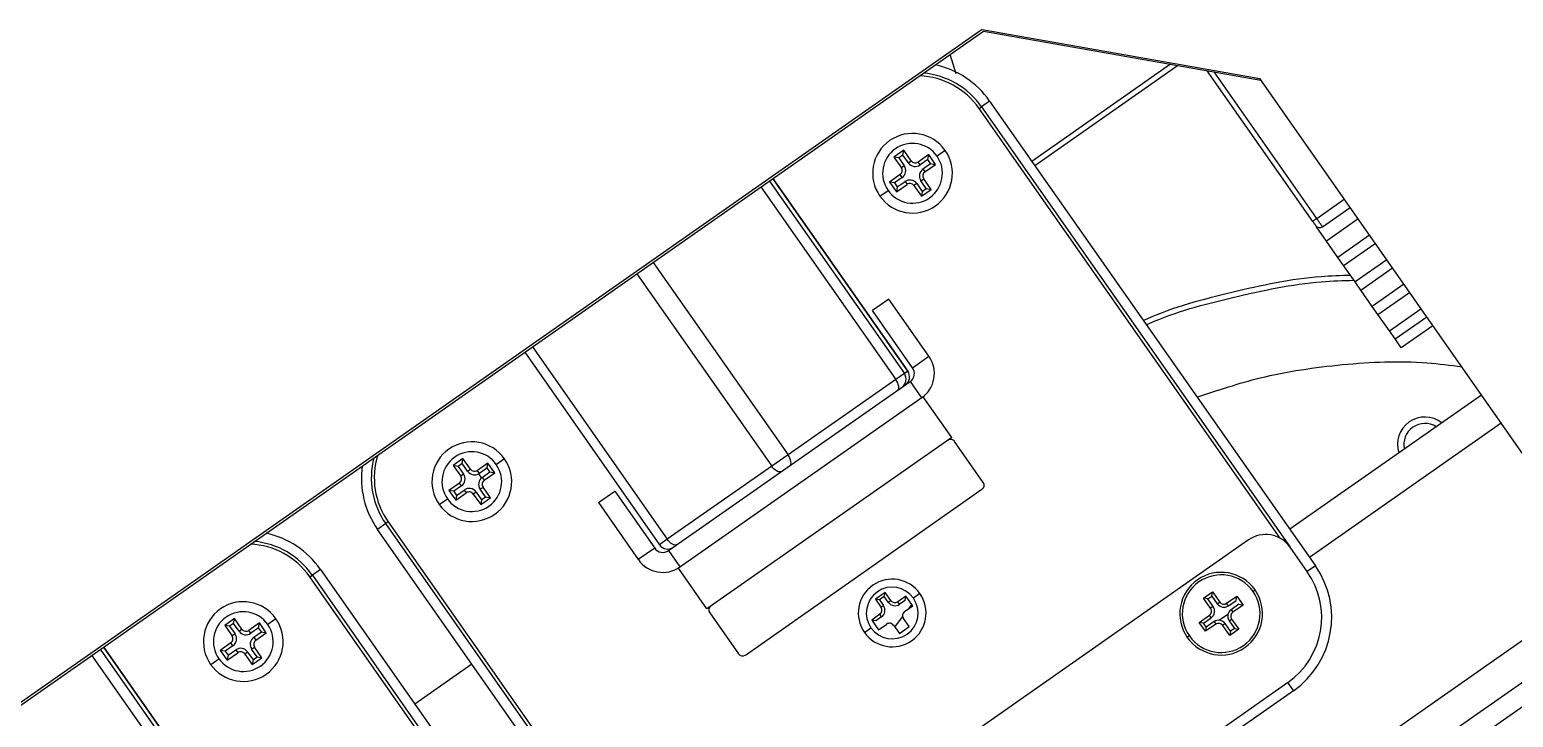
# Model space of a CAD drawing. Header units: millimetres. Extents: x 152904052 to 153933663, y 538271515 to 539240469.
# Drawn here: x 153465637.5 to 153465786.4, y 538578883.5 to 538578952.6 of the extents above; entities that cross this region are included whole.
import ezdxf

# ---------------------------------------------------------------- set-up
doc = ezdxf.new("R2010")
doc.units = ezdxf.units.MM
doc.layers.add('POWR', color=5, linetype='Continuous')

msp = doc.modelspace()

# ---------------------------------------------------------------- linework, layer by layer
at = {"layer": 'POWR', "color": 7}
for p, q in [((153465733.09, 538578952.61), (153465602.02, 538578860.84)), ((153465602.14, 538578860.67), (153465733.2, 538578952.45)), ((153465733.09, 538578952.61), (153465760.94, 538578947.7)), ((153465733.2, 538578952.45), (153465761.06, 538578947.54)), ((153465730.47, 538578948.18), (153465729.87, 538578950.11)), ((153465752, 538578949.13), (153465738.08, 538578939.38)), ((153465738.36, 538578938.97), (153465752.7, 538578949.01)), ((153465766.26, 538578933.35), (153465755.66, 538578948.49)), ((153465766.67, 538578933.64), (153465756.35, 538578948.36)), ((153465841.24, 538578833.02), (153465760.94, 538578947.7)), ((153465733.83, 538578945.44), (153465733.02, 538578944.87)), ((153465733.83, 538578945.44), (153465766.53, 538578898.75)), ((153465732.77, 538578944.7), (153465733.02, 538578944.87)), ((153465762.99, 538578901.53), (153465732.77, 538578944.7)), ((153465733.02, 538578944.87), (153465763.99, 538578900.63)), ((153465725.21, 538578940.5), (153465724.23, 538578939.81)), ((153465724.23, 538578939.81), (153465724.97, 538578938.75)), ((153465724.72, 538578939.73), (153465724.23, 538578939.81)), ((153465725.12, 538578940.01), (153465724.72, 538578939.73)), ((153465724.72, 538578939.73), (153465725.26, 538578938.95)), ((153465725.12, 538578940.01), (153465725.21, 538578940.5)), ((153465725.67, 538578939.24), (153465725.12, 538578940.01)), ((153465725.95, 538578939.44), (153465725.21, 538578940.5)), ((153465725.67, 538578939.24), (153465725.95, 538578939.44)), ((153465727.72, 538578940.06), (153465726.65, 538578939.31)), ((153465726.85, 538578939.03), (153465726.65, 538578939.31)), ((153465727.63, 538578939.57), (153465726.85, 538578939.03)), ((153465727.63, 538578939.57), (153465727.72, 538578940.06)), ((153465727.91, 538578939.16), (153465727.63, 538578939.57)), ((153465728.4, 538578939.08), (153465727.72, 538578940.06)), ((153465729.37, 538578940.49), (153465728.55, 538578939.91)), ((153465724.85, 538578938.05), (153465723.78, 538578937.31)), ((153465725.05, 538578937.76), (153465724.27, 538578937.22)), ((153465725.05, 538578937.76), (153465724.85, 538578938.05)), ((153465725.26, 538578938.95), (153465724.97, 538578938.75)), ((153465727.14, 538578938.62), (153465727.91, 538578939.16)), ((153465727.14, 538578938.62), (153465727.34, 538578938.33)), ((153465727.34, 538578938.33), (153465728.4, 538578939.08)), ((153465727.91, 538578939.16), (153465728.4, 538578939.08)), ((153465710.87, 538578936.81), (153465724.41, 538578917.48)), ((153465711.73, 538578937.41), (153465725.27, 538578918.08)), ((153465725.61, 538578918.32), (153465712.07, 538578937.65)), ((153465712.07, 538578937.65), (153465725.61, 538578918.32)), ((153465722.82, 538578935.9), (153465723.64, 538578936.47)), ((153465724.27, 538578937.22), (153465723.78, 538578937.31)), ((153465723.78, 538578937.31), (153465724.47, 538578936.32)), ((153465724.27, 538578937.22), (153465724.56, 538578936.81)), ((153465724.47, 538578936.32), (153465725.54, 538578937.07)), ((153465724.56, 538578936.81), (153465724.47, 538578936.32)), ((153465724.56, 538578936.81), (153465725.34, 538578937.36)), ((153465725.34, 538578937.36), (153465725.54, 538578937.07)), ((153465726.52, 538578937.15), (153465726.23, 538578936.95)), ((153465726.23, 538578936.95), (153465726.98, 538578935.88)), ((153465726.52, 538578937.15), (153465727.07, 538578936.37)), ((153465726.93, 538578937.43), (153465727.22, 538578937.63)), ((153465727.47, 538578936.66), (153465726.93, 538578937.43)), ((153465726.98, 538578935.88), (153465727.96, 538578936.57)), ((153465727.07, 538578936.37), (153465726.98, 538578935.88)), ((153465727.07, 538578936.37), (153465727.47, 538578936.66)), ((153465727.96, 538578936.57), (153465727.22, 538578937.63)), ((153465727.47, 538578936.66), (153465727.96, 538578936.57)), ((153465766.67, 538578933.64), (153465769.43, 538578935.58)), ((153465767.24, 538578932.82), (153465770.01, 538578934.76)), ((153465770.82, 538578933.6), (153465767.64, 538578931.38)), ((153465767.64, 538578931.38), (153465766.64, 538578932.8)), ((153465771.96, 538578931.96), (153465768.79, 538578929.74)), ((153465768.79, 538578929.74), (153465767.64, 538578931.38)), ((153465769.36, 538578928.92), (153465772.54, 538578931.14)), ((153465700.06, 538578929.24), (153465713.6, 538578909.91)), ((153465769.36, 538578928.92), (153465768.79, 538578929.74)), ((153465770.51, 538578927.28), (153465769.36, 538578928.92)), ((153465773.68, 538578929.5), (153465770.51, 538578927.28)), ((153465698.42, 538578928.09), (153465711.96, 538578908.76)), ((153465771.08, 538578926.46), (153465774.26, 538578928.68)), ((153465771.08, 538578926.46), (153465770.51, 538578927.28)), ((153465772.23, 538578924.82), (153465771.08, 538578926.46)), ((153465775.4, 538578927.05), (153465772.23, 538578924.82)), ((153465772.8, 538578924), (153465775.98, 538578926.23)), ((153465723.72, 538578925.54), (153465722.08, 538578924.4)), ((153465726.1, 538578918.66), (153465722.08, 538578924.4)), ((153465727.74, 538578919.81), (153465723.72, 538578925.54)), ((153465772.8, 538578924), (153465772.23, 538578924.82)), ((153465773.95, 538578922.37), (153465777.12, 538578924.59)), ((153465773.95, 538578922.37), (153465772.8, 538578924)), ((153465774.52, 538578921.55), (153465777.7, 538578923.77)), ((153465778.32, 538578922.88), (153465775.15, 538578920.66)), ((153465774.52, 538578921.55), (153465773.95, 538578922.37)), ((153465775.15, 538578920.66), (153465774.52, 538578921.55)), ((153465687.17, 538578920.21), (153465700.7, 538578900.88)), ((153465687.95, 538578920.76), (153465701.48, 538578901.43)), ((153465726.1, 538578918.66), (153465727.74, 538578919.81)), ((153465701.6, 538578900.29), (153465725.85, 538578917.27)), ((153465724.41, 538578917.48), (153465713.6, 538578909.91)), ((153465725.27, 538578918.08), (153465724.41, 538578917.48)), ((153465725.61, 538578918.32), (153465725.27, 538578918.08)), ((153465725.61, 538578918.32), (153465725.61, 538578918.32)), ((153465725.85, 538578917.27), (153465727, 538578915.63)), ((153465727.16, 538578915.74), (153465702.59, 538578898.54)), ((153465730.03, 538578911.65), (153465727.16, 538578915.74)), ((153465783.2, 538578915.92), (153465763.95, 538578902.44)), ((153465785.18, 538578913.09), (153465765.93, 538578899.61)), ((153465730.03, 538578911.65), (153465705.46, 538578894.44)), ((153465733.18, 538578907.14), (153465730.32, 538578911.24)), ((153465680.97, 538578909.53), (153465679.99, 538578908.84)), ((153465680.89, 538578909.04), (153465680.97, 538578909.53)), ((153465681.72, 538578908.46), (153465680.97, 538578909.53)), ((153465685.14, 538578909.51), (153465684.32, 538578908.94)), ((153465713.6, 538578909.91), (153465711.96, 538578908.76)), ((153465679.99, 538578908.84), (153465680.74, 538578907.78)), ((153465680.48, 538578908.75), (153465679.99, 538578908.84)), ((153465680.89, 538578909.04), (153465680.48, 538578908.75)), ((153465680.48, 538578908.75), (153465681.03, 538578907.98)), ((153465681.03, 538578907.98), (153465680.74, 538578907.78)), ((153465681.43, 538578908.26), (153465680.89, 538578909.04)), ((153465681.43, 538578908.26), (153465681.72, 538578908.46)), ((153465683.48, 538578909.09), (153465682.42, 538578908.34)), ((153465682.62, 538578908.05), (153465682.42, 538578908.34)), ((153465682.53, 538578908), (153465682.83, 538578907.58)), ((153465683.4, 538578908.6), (153465682.62, 538578908.05)), ((153465682.9, 538578907.65), (153465683.68, 538578908.19)), ((153465683.11, 538578907.36), (153465684.17, 538578908.1)), ((153465683.4, 538578908.6), (153465683.48, 538578909.09)), ((153465683.68, 538578908.19), (153465683.4, 538578908.6)), ((153465684.17, 538578908.1), (153465683.48, 538578909.09)), ((153465683.68, 538578908.19), (153465684.17, 538578908.1)), ((153465711.96, 538578908.76), (153465701.48, 538578901.43)), ((153465680.61, 538578907.08), (153465679.55, 538578906.33)), ((153465680.82, 538578906.79), (153465680.04, 538578906.25)), ((153465680.82, 538578906.79), (153465680.61, 538578907.08)), ((153465682.69, 538578906.46), (153465682.98, 538578906.66)), ((153465682.9, 538578907.65), (153465683.11, 538578907.36)), ((153465683.73, 538578905.6), (153465682.98, 538578906.66)), ((153465678.58, 538578904.92), (153465679.4, 538578905.5)), ((153465679.55, 538578906.33), (153465680.24, 538578905.35)), ((153465680.04, 538578906.25), (153465679.55, 538578906.33)), ((153465680.04, 538578906.25), (153465680.32, 538578905.84)), ((153465680.24, 538578905.35), (153465681.3, 538578906.1)), ((153465680.32, 538578905.84), (153465680.24, 538578905.35)), ((153465680.32, 538578905.84), (153465681.1, 538578906.38)), ((153465681.1, 538578906.38), (153465681.3, 538578906.1)), ((153465682.29, 538578906.17), (153465682, 538578905.97)), ((153465682, 538578905.97), (153465682.75, 538578904.91)), ((153465682.29, 538578906.17), (153465682.83, 538578905.4)), ((153465683.24, 538578905.68), (153465682.69, 538578906.46)), ((153465682.75, 538578904.91), (153465683.73, 538578905.6)), ((153465682.83, 538578905.4), (153465682.75, 538578904.91)), ((153465682.83, 538578905.4), (153465683.24, 538578905.68)), ((153465683.24, 538578905.68), (153465683.73, 538578905.6)), ((153465694.56, 538578905.12), (153465696.2, 538578906.27)), ((153465694.56, 538578905.12), (153465698.57, 538578899.39)), ((153465696.2, 538578906.27), (153465700.21, 538578900.54)), ((153465709.31, 538578889.81), (153465733.06, 538578906.45)), ((153465673.22, 538578903), (153465672.4, 538578902.42)), ((153465705.09, 538578855.73), (153465672.4, 538578902.42)), ((153465673.46, 538578903.17), (153465673.22, 538578903)), ((153465704.19, 538578858.76), (153465673.22, 538578903)), ((153465673.46, 538578903.17), (153465703.69, 538578860.01)), ((153465700.21, 538578900.54), (153465698.57, 538578899.39)), ((153465701.48, 538578901.43), (153465700.7, 538578900.88)), ((153465759.81, 538578901.37), (153465704.93, 538578862.94)), ((153465765.71, 538578898.18), (153465763.99, 538578900.63)), ((153465701.6, 538578900.29), (153465702.75, 538578898.65)), ((153465665.6, 538578897.66), (153465665.85, 538578897.84)), ((153465695.82, 538578854.5), (153465665.6, 538578897.66)), ((153465666.66, 538578898.41), (153465665.85, 538578897.84)), ((153465665.85, 538578897.84), (153465696.82, 538578853.6)), ((153465666.66, 538578898.41), (153465699.36, 538578851.72)), ((153465705.46, 538578894.44), (153465702.59, 538578898.54)), ((153465766.53, 538578898.75), (153465765.71, 538578898.18)), ((153465723.34, 538578896.1), (153465722.36, 538578895.41)), ((153465723.26, 538578895.67), (153465723.34, 538578896.1)), ((153465723.91, 538578895.28), (153465723.34, 538578896.1)), ((153465755.3, 538578895.53), (153465756.2, 538578896.16)), ((153465756.12, 538578895.73), (153465756.2, 538578896.16)), ((153465756.2, 538578896.16), (153465756.92, 538578895.13)), ((153465760.26, 538578896.19), (153465760.47, 538578896.34)), ((153465796.13, 538578897.44), (153465761.01, 538578872.85)), ((153465722.78, 538578895.34), (153465722.36, 538578895.41)), ((153465722.36, 538578895.41), (153465722.93, 538578894.59)), ((153465723.26, 538578895.67), (153465722.78, 538578895.34)), ((153465722.78, 538578895.34), (153465723.18, 538578894.77)), ((153465723.18, 538578894.77), (153465722.93, 538578894.59)), ((153465723.66, 538578895.1), (153465723.26, 538578895.67)), ((153465723.66, 538578895.1), (153465723.91, 538578895.28)), ((153465725.43, 538578895.73), (153465724.61, 538578895.16)), ((153465724.79, 538578894.91), (153465724.61, 538578895.16)), ((153465725.35, 538578895.3), (153465724.79, 538578894.91)), ((153465725.3, 538578894.17), (153465726.12, 538578894.75)), ((153465725.35, 538578895.3), (153465725.43, 538578895.73)), ((153465726.12, 538578894.75), (153465725.43, 538578895.73)), ((153465725.71, 538578894.46), (153465726.02, 538578894.88)), ((153465726.84, 538578895.98), (153465726.18, 538578895.53)), ((153465756.01, 538578894.5), (153465755.3, 538578895.53)), ((153465755.73, 538578895.45), (153465755.3, 538578895.53)), ((153465755.73, 538578895.45), (153465756.12, 538578895.73)), ((153465756.27, 538578894.68), (153465755.73, 538578895.45)), ((153465756.27, 538578894.68), (153465756.01, 538578894.5)), ((153465756.12, 538578895.73), (153465756.66, 538578894.96)), ((153465756.66, 538578894.96), (153465756.92, 538578895.13)), ((153465757.61, 538578895.01), (153465758.64, 538578895.73)), ((153465757.79, 538578894.76), (153465757.61, 538578895.01)), ((153465757.79, 538578894.76), (153465758.56, 538578895.3)), ((153465758.84, 538578894.9), (153465758.07, 538578894.36)), ((153465759.27, 538578894.83), (153465758.24, 538578894.11)), ((153465758.56, 538578895.3), (153465758.64, 538578895.73)), ((153465758.64, 538578895.73), (153465759.27, 538578894.83)), ((153465758.84, 538578894.9), (153465759.27, 538578894.83)), ((153465759.21, 538578894.91), (153465759.13, 538578894.85)), ((153465658.04, 538578893.47), (153465657.06, 538578892.78)), ((153465657.95, 538578892.98), (153465658.04, 538578893.47)), ((153465658.78, 538578892.4), (153465658.04, 538578893.47)), ((153465662.2, 538578893.45), (153465661.38, 538578892.88)), ((153465705.74, 538578894.03), (153465708.61, 538578889.94)), ((153465722.81, 538578893.9), (153465721.99, 538578893.32)), ((153465721.99, 538578893.32), (153465722.68, 538578892.34)), ((153465722.42, 538578893.25), (153465721.99, 538578893.32)), ((153465722.98, 538578893.64), (153465722.42, 538578893.25)), ((153465722.98, 538578893.64), (153465722.81, 538578893.9)), ((153465724.31, 538578892.62), (153465725.1, 538578893.65)), ((153465725.75, 538578892.66), (153465725.17, 538578893.48)), ((153465754.87, 538578893.09), (153465755.89, 538578893.81)), ((153465755.5, 538578892.19), (153465754.87, 538578893.09)), ((153465755.3, 538578893.01), (153465754.87, 538578893.09)), ((153465755.3, 538578893.01), (153465756.07, 538578893.55)), ((153465756.35, 538578893.16), (153465755.57, 538578892.62)), ((153465756.07, 538578893.55), (153465755.89, 538578893.81)), ((153465756.35, 538578893.16), (153465756.52, 538578892.9)), ((153465757.74, 538578893.88), (153465756.91, 538578893.3)), ((153465757.87, 538578893.24), (153465758.12, 538578893.41)), ((153465757.87, 538578893.24), (153465758.41, 538578892.46)), ((153465758.07, 538578894.36), (153465758.24, 538578894.11)), ((153465758.12, 538578893.41), (153465758.84, 538578892.39)), ((153465657.06, 538578892.78), (153465657.8, 538578891.72)), ((153465657.54, 538578892.69), (153465657.06, 538578892.78)), ((153465657.95, 538578892.98), (153465657.54, 538578892.69)), ((153465657.54, 538578892.69), (153465658.09, 538578891.92)), ((153465658.09, 538578891.92), (153465657.8, 538578891.72)), ((153465658.5, 538578892.2), (153465657.95, 538578892.98)), ((153465658.5, 538578892.2), (153465658.78, 538578892.4)), ((153465660.55, 538578893.03), (153465659.48, 538578892.28)), ((153465659.68, 538578891.99), (153465659.48, 538578892.28)), ((153465660.46, 538578892.54), (153465659.68, 538578891.99)), ((153465659.97, 538578891.59), (153465660.74, 538578892.13)), ((153465659.97, 538578891.59), (153465660.17, 538578891.3)), ((153465660.17, 538578891.3), (153465661.23, 538578892.04)), ((153465660.46, 538578892.54), (153465660.55, 538578893.03)), ((153465660.74, 538578892.13), (153465660.46, 538578892.54)), ((153465661.23, 538578892.04), (153465660.55, 538578893.03)), ((153465660.74, 538578892.13), (153465661.23, 538578892.04)), ((153465721.27, 538578892.08), (153465721.92, 538578892.54)), ((153465722.68, 538578892.34), (153465723.5, 538578892.91)), ((153465724.19, 538578892.79), (153465724.77, 538578891.97)), ((153465724.77, 538578891.97), (153465725.75, 538578892.66)), ((153465753.87, 538578891.72), (153465753.67, 538578891.58)), ((153465755.57, 538578892.62), (153465755.3, 538578893.01)), ((153465756.52, 538578892.9), (153465755.5, 538578892.19)), ((153465755.57, 538578892.62), (153465755.5, 538578892.19)), ((153465757.47, 538578892.96), (153465757.22, 538578892.78)), ((153465757.94, 538578891.76), (153465757.22, 538578892.78)), ((153465758.01, 538578892.19), (153465757.47, 538578892.96)), ((153465758.84, 538578892.39), (153465757.94, 538578891.76)), ((153465758.01, 538578892.19), (153465757.94, 538578891.76)), ((153465758.41, 538578892.46), (153465758.01, 538578892.19)), ((153465758.41, 538578892.46), (153465758.84, 538578892.39)), ((153465793.85, 538578891.64), (153465769.6, 538578874.66)), ((153465644.56, 538578890.38), (153465658.1, 538578871.05)), ((153465658.44, 538578871.28), (153465644.9, 538578890.62)), ((153465644.9, 538578890.62), (153465658.44, 538578871.28)), ((153465657.68, 538578891.02), (153465656.61, 538578890.27)), ((153465656.61, 538578890.27), (153465657.3, 538578889.29)), ((153465657.1, 538578890.19), (153465656.61, 538578890.27)), ((153465657.88, 538578890.73), (153465657.1, 538578890.19)), ((153465657.1, 538578890.19), (153465657.39, 538578889.78)), ((153465657.39, 538578889.78), (153465658.17, 538578890.32)), ((153465657.88, 538578890.73), (153465657.68, 538578891.02)), ((153465658.17, 538578890.32), (153465658.37, 538578890.04)), ((153465659.35, 538578890.11), (153465659.06, 538578889.91)), ((153465659.35, 538578890.11), (153465659.9, 538578889.34)), ((153465659.76, 538578890.4), (153465660.05, 538578890.6)), ((153465660.3, 538578889.62), (153465659.76, 538578890.4)), ((153465660.79, 538578889.54), (153465660.05, 538578890.6)), ((153465643.7, 538578889.78), (153465657.24, 538578870.45)), ((153465655.65, 538578888.86), (153465656.47, 538578889.44)), ((153465657.3, 538578889.29), (153465658.37, 538578890.04)), ((153465657.39, 538578889.78), (153465657.3, 538578889.29)), ((153465659.06, 538578889.91), (153465659.81, 538578888.85)), ((153465659.81, 538578888.85), (153465660.79, 538578889.54)), ((153465659.9, 538578889.34), (153465659.81, 538578888.85)), ((153465659.9, 538578889.34), (153465660.3, 538578889.62)), ((153465660.3, 538578889.62), (153465660.79, 538578889.54)), ((153465676.13, 538578884.89), (153465681.86, 538578888.91)), ((153465795, 538578890), (153465770.75, 538578873.02)), ((153465734.67, 538578866.67), (153465763.74, 538578887.04)), ((153465764.32, 538578886.22), (153465735.24, 538578865.85)), ((153465763.74, 538578887.04), (153465764.32, 538578886.22))]:
    msp.add_line(p, q, dxfattribs=at)
at = {"layer": 'POWR', "color": 7, "flags": 128}
for points in [[(153465724.59, 538578916.39), (153465724.66, 538578916.46), (153465724.7, 538578916.55), (153465724.71, 538578916.68), (153465724.7, 538578916.82), (153465724.66, 538578916.98), (153465724.6, 538578917.15), (153465724.51, 538578917.31), (153465724.41, 538578917.48)], [(153465713.78, 538578908.82), (153465713.84, 538578908.88), (153465713.88, 538578908.98), (153465713.9, 538578909.11), (153465713.89, 538578909.25), (153465713.85, 538578909.41), (153465713.79, 538578909.57), (153465713.7, 538578909.74), (153465713.6, 538578909.91)], [(153465712.96, 538578908.24), (153465712.87, 538578908.2), (153465712.75, 538578908.19), (153465712.63, 538578908.21), (153465712.49, 538578908.27), (153465712.35, 538578908.36), (153465712.21, 538578908.47), (153465712.08, 538578908.61), (153465711.96, 538578908.76)], [(153465702.48, 538578900.91), (153465702.39, 538578900.86), (153465702.28, 538578900.85), (153465702.15, 538578900.88), (153465702.01, 538578900.93), (153465701.87, 538578901.02), (153465701.73, 538578901.14), (153465701.6, 538578901.27), (153465701.48, 538578901.43)]]:
    msp.add_lwpolyline(points, dxfattribs=at)
at = {"layer": 'POWR', "color": 7}
for centre, radius, start, end in [((153465726.46, 538578940.28), 8, 35, 84.6851), ((153465726.46, 538578940.28), 9, 35, 77.6702), ((153465726.46, 538578940.28), 7.7, 35, 87.3923), ((153465726.09, 538578938.19), 4, 35, 215), ((153465726.09, 538578938.19), 3, 35, 215), ((153465726.09, 538578938.19), 4, 215, 35), ((153465726.09, 538578938.19), 3, 215, 35), ((153465726.36, 538578939.72), 0.851, 215, 305), ((153465726.36, 538578939.72), 0.5, 215, 305), ((153465724.56, 538578938.46), 0.5, 305, 35), ((153465724.56, 538578938.46), 0.851, 305, 35), ((153465727.63, 538578937.92), 0.851, 125, 215), ((153465727.63, 538578937.92), 0.5, 125, 215), ((153465725.82, 538578936.66), 0.851, 35, 125), ((153465725.82, 538578936.66), 0.5, 35, 125), ((153465725.28, 538578918.09), 1, 305, 35), ((153465725.28, 538578918.09), 3, 305, 35), ((153465724.45, 538578917.51), 1, 305.0109, 35.0109), ((153465724.79, 538578917.74), 1, 305, 35), ((153465724.79, 538578917.74), 1, 305.0109, 35.0109), ((153465777.51, 538578910.96), 2.75, 51.9124, 198.0876), ((153465777.51, 538578910.96), 2.1, 125, 192.6073), ((153465777.51, 538578910.96), 2.1, 57.3927, 125), ((153465681.86, 538578907.22), 4, 35, 215), ((153465729.91, 538578910.95), 0.5, 35, 125), ((153465679.77, 538578907.59), 8, 165.3149, 215), ((153465679.77, 538578907.59), 7.7, 162.6077, 215), ((153465681.86, 538578907.22), 4, 215, 35), ((153465681.86, 538578907.22), 3, 35, 215), ((153465679.77, 538578907.59), 9, 172.3298, 215), ((153465681.86, 538578907.22), 3, 215, 35), ((153465680.33, 538578907.49), 0.851, 305, 35), ((153465682.13, 538578908.75), 0.851, 215, 305), ((153465682.13, 538578908.75), 0.5, 215, 305), ((153465680.33, 538578907.49), 0.5, 305, 35), ((153465681.59, 538578905.69), 0.851, 35, 125), ((153465683.39, 538578906.95), 0.851, 125, 215), ((153465683.39, 538578906.95), 0.5, 125, 215), ((153465732.78, 538578906.86), 0.5, 305, 35), ((153465681.59, 538578905.69), 0.5, 35, 125), ((153465659.29, 538578893.25), 9, 35, 77.6702), ((153465659.29, 538578893.25), 7.7, 35, 87.3923), ((153465659.29, 538578893.25), 8, 35, 84.6851), ((153465701.03, 538578901.11), 1, 215, 305), ((153465701.52, 538578901.45), 1, 215, 305), ((153465761.53, 538578898.91), 3, 35, 125), ((153465701.03, 538578901.11), 3, 215, 305), ((153465757.07, 538578893.96), 4.15, 35, 215), ((153465757.07, 538578893.96), 3.9, 35, 215), ((153465759.16, 538578893.59), 8, 305, 35), ((153465759.16, 538578893.59), 9, 305, 35), ((153465724.05, 538578894.03), 3.4, 35, 215), ((153465724.05, 538578894.03), 2.6, 35, 215), ((153465757.07, 538578893.96), 4.15, 215, 35), ((153465757.07, 538578893.96), 3.9, 215, 35), ((153465658.92, 538578891.16), 4, 35, 215), ((153465706.15, 538578894.32), 0.5, 125, 215), ((153465724.05, 538578894.03), 3.4, 215, 35), ((153465724.05, 538578894.03), 2.6, 215, 35), ((153465722.52, 538578894.3), 0.5, 305, 35), ((153465722.52, 538578894.3), 0.807, 305, 35), ((153465724.32, 538578895.57), 0.807, 215, 305), ((153465724.32, 538578895.57), 0.5, 215, 305), ((153465755.6, 538578894.22), 0.807, 305, 35), ((153465757.33, 538578895.42), 0.807, 215, 305), ((153465757.33, 538578895.42), 0.5, 215, 305), ((153465658.92, 538578891.16), 4, 215, 35), ((153465658.92, 538578891.16), 3, 35, 215), ((153465725.58, 538578893.76), 0.5, 125, 215), ((153465755.6, 538578894.22), 0.5, 305, 35), ((153465756.81, 538578892.49), 0.807, 35, 125), ((153465758.53, 538578893.7), 0.807, 125, 215), ((153465758.53, 538578893.7), 0.5, 125, 215), ((153465658.92, 538578891.16), 3, 215, 35), ((153465657.39, 538578891.43), 0.5, 305, 35), ((153465657.39, 538578891.43), 0.851, 305, 35), ((153465659.19, 538578892.69), 0.851, 215, 305), ((153465659.19, 538578892.69), 0.5, 215, 305), ((153465660.46, 538578890.89), 0.851, 125, 215), ((153465723.78, 538578892.5), 0.5, 35, 125), ((153465756.81, 538578892.49), 0.5, 35, 125), ((153465658.65, 538578889.63), 0.851, 35, 125), ((153465658.65, 538578889.63), 0.5, 35, 125), ((153465660.46, 538578890.89), 0.5, 125, 215), ((153465709.02, 538578890.22), 0.5, 215, 305)]:
    msp.add_arc(centre, radius, start, end, dxfattribs=at)
for points in [[(153465766.67, 538578933.64), (153465766.61, 538578933.6), (153465766.5, 538578933.53), (153465766.37, 538578933.43), (153465766.27, 538578933.37), (153465766.26, 538578933.36), (153465766.26, 538578933.35)], [(153465766.26, 538578933.35), (153465766.29, 538578933.3), (153465766.37, 538578933.19), (153465766.46, 538578933.06), (153465766.53, 538578932.96), (153465766.54, 538578932.95), (153465766.54, 538578932.94)], [(153465767.24, 538578932.82), (153465767.23, 538578932.83), (153465767.21, 538578932.86), (153465767.08, 538578933.05), (153465766.89, 538578933.32), (153465766.74, 538578933.53), (153465766.67, 538578933.64)], [(153465766.54, 538578932.94), (153465766.59, 538578932.89), (153465766.67, 538578932.79), (153465766.86, 538578932.73), (153465767.07, 538578932.73), (153465767.18, 538578932.79), (153465767.24, 538578932.82)]]:
    msp.add_open_spline(points, degree=3, dxfattribs=at)
for points, knots in [([(153465770.05, 538578927.93), (153465769.06, 538578927.9), (153465765.04, 538578927.78), (153465758.17, 538578926.28), (153465752.2, 538578924.73), (153465749.38, 538578923.44), (153465749.28, 538578923.39)], [0, 0, 0, 0, 0.138759, 0.564722, 0.983649, 1, 1, 1, 1]), ([(153465749.57, 538578922.97), (153465749.64, 538578923.01), (153465752.4, 538578924.27), (153465758.29, 538578925.79), (153465765.21, 538578927.29), (153465769.31, 538578927.41), (153465770.39, 538578927.45)], [0, 0, 0, 0, 0.010585, 0.425896, 0.848183, 1, 1, 1, 1]), ([(153465754.65, 538578915.71), (153465756.75, 538578916.41), (153465761.5, 538578917.99), (153465769.27, 538578919.1), (153465776.09, 538578919.44), (153465780.05, 538578918.91), (153465781.21, 538578918.76)], [0, 0, 0, 0, 0.2448874, 0.5559991, 0.8700622, 1, 1, 1, 1])]:
    msp.add_open_spline(points, degree=3, knots=knots, dxfattribs=at)

doc.saveas('drawing.dxf')
